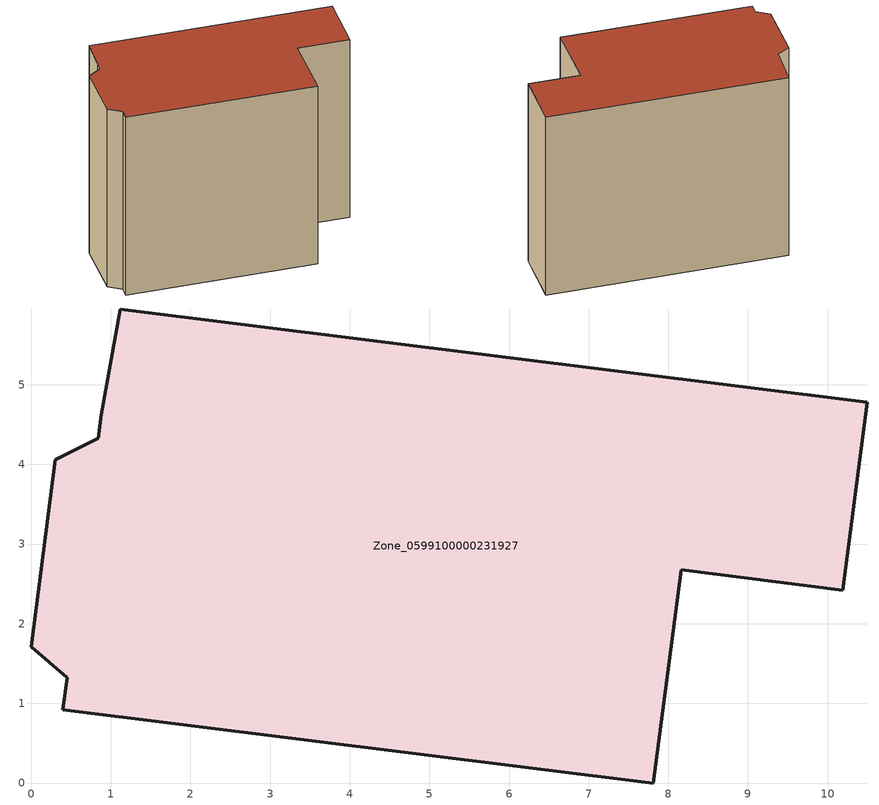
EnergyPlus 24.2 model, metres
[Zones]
Zone_0599100000231927
 floor ground (C_G): 0.88,4.63 1.12,5.95 10.5,4.78 10.19,2.42 8.16,2.68 7.81,0 0.4,0.92 0.45,1.32 0,1.71 0.3,4.06 0.84,4.33 z2.63
 wall outside (C_F): 0.3,4.06 0,1.71 0.45,1.32 0.4,0.92 7.81,0 8.16,2.68 10.19,2.42 10.5,4.78 1.12,5.95 0.88,4.63 0.84,4.33 0.3,4.06 z2.63:10.55
 roof outside (C_R): 1.12,5.95 0.88,4.63 0.84,4.33 0.3,4.06 0,1.71 0.45,1.32 0.4,0.92 7.81,0 8.16,2.68 10.19,2.42 10.5,4.78 z10.55
[BUILDING]
Pand.0599100000231927: North Axis=0; Terrain=City; Loads Convergence Tolerance Value=0.04; Temperature Convergence Tolerance Value=0.4; Solar Distribution=FullExterior; Maximum Number of Warmup Days=25; Minimum Number of Warmup Days=1
[Site:Location]
Rotterdam.The.Hague.AP_ZH_NLD Design_Conditions: Latitude=51.96; Longitude=4.45; Time Zone=1; Elevation=-4.5
[SITE:GROUNDTEMPERATURE:BUILDINGSURFACE]
18, 18, 18, 18, 18, 18, 18, 18, 18, 18, 18, 18
[MATERIAL] Thermal Absorptance=0.9; Solar Absorptance=0.7; Visible Absorptance=0.7
Name | Roughness | Thickness | Conductivity | Density | Specific Heat
G.TC.1946 | MediumSmooth | 0.15 | 1 | 540 | 1210
F.TC.1946 | Rough | 0.3 | 0.857143 | 1920 | 840
R.TC.1946 | MediumRough | 0.2 | 0.909091 | 1500 | 1000
[CONSTRUCTION]
C_G: G.TC.1946
C_F: F.TC.1946
C_R: R.TC.1946
[ZONE]
Zone_0599100000231927: Type=1; Multiplier=1; Ceiling Height=Autocalculate; Volume=Autocalculate; Floor Area=autocalculate; Part of Total Floor Area=Yes
[ZONEINFILTRATION:DESIGNFLOWRATE]
Infil_Zone_0599100000231927: Zone or ZoneList or Space or SpaceList=Zone_0599100000231927; Schedule=AlwaysOn; Design Flow Rate Calculation Method=Flow/Area; Flow Rate per Floor Area=0.003; Constant Term Coefficient=1; Temperature Term Coefficient=0; Velocity Term Coefficient=0; Velocity Squared Term Coefficient=0
[HVACTEMPLATE:ZONE:IDEALLOADSAIRSYSTEM]
Zone_0599100000231927: Maximum Heating Supply Air Temperature=50; Minimum Cooling Supply Air Temperature=13; Maximum Heating Supply Air Humidity Ratio=0.0156; Minimum Cooling Supply Air Humidity Ratio=0.0077; Heating Limit=NoLimit; Cooling Limit=NoLimit; Dehumidification Control Type=ConstantSensibleHeatRatio; Cooling Sensible Heat Ratio=0.7; Dehumidification Setpoint=60; Humidification Control Type=None; Humidification Setpoint=30; Outdoor Air Method=None; Outdoor Air Flow Rate per Person=0.00944; Outdoor Air Flow Rate per Zone Floor Area=0; Outdoor Air Flow Rate per Zone=0; Demand Controlled Ventilation Type=None; Outdoor Air Economizer Type=NoEconomizer; Heat Recovery Type=None; Sensible Heat Recovery Effectiveness=0.7; Latent Heat Recovery Effectiveness=0.65
[ZONECONTROL:THERMOSTAT]
ThermostatControl_Zone_0599100000231927: Zone or ZoneList=Zone_0599100000231927; Control Type Schedule=DualSetpointControlType; Control 1=Thermostat_Zone_0599100000231927; Temperature Difference Between Cutout And Setpoint=0
[THERMOSTATSETPOINT:DUALSETPOINT]
Thermostat_Zone_0599100000231927: Heating Setpoint Temperature Schedule=HeatingSetpoint_Zone_0599100000231927; Cooling Setpoint Temperature Schedule=CoolingSetpoint_Zone_0599100000231927
[SCHEDULE:COMPACT]
HeatingSetpoint_Zone_0599100000231927: Through: 12/31, For: AllDays, Until: 24:00, 21
CoolingSetpoint_Zone_0599100000231927: Through: 12/31, For: AllDays, Until: 24:00, 24
DualSetpointControlType: Through: 12/31, For: AllDays, Until: 24:00, 4
AlwaysOn: Through: 12/31, For: AllDays, Until: 24:00, 1
